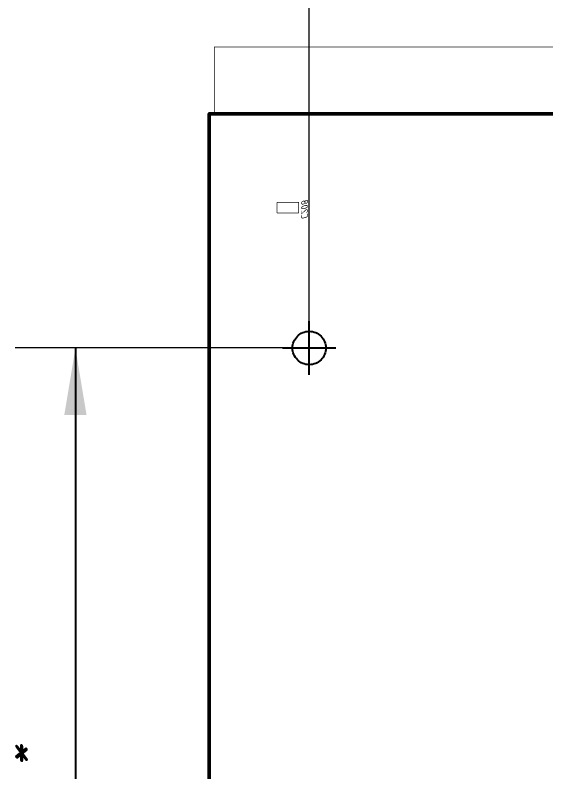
# Model space of a CAD drawing. Header units: millimetres. Extents: x 0 to 594, y 0 to 420.
# Drawn here: x 295.5 to 335.2, y 280.8 to 337.4 of the extents above; entities that cross this region are included whole.
import ezdxf

# ---------------------------------------------------------------- set-up
doc = ezdxf.new("R2010")
doc.units = ezdxf.units.MM
doc.header["$LTSCALE"] = 0.5
doc.linetypes.add('осевая', pattern=[50.8, 31.75, -6.35, 6.35, -6.35])
for name, color, linetype in [('BottomOverlay', 54, 'Continuous'), ('KeepOutLayer', 6, 'Continuous'), ('Mechanical15', 82, 'Continuous')]:
    doc.layers.add(name, color=color, linetype=linetype)
doc.styles.add('2.5', font='isocpeui.ttf', dxfattribs={"height": 2.5})
doc.styles.get("Standard").update_dxf_attribs({"font": 'isocpeui.ttf', "height": 2.5})

msp = doc.modelspace()

# ---------------------------------------------------------------- linework, layer by layer
at = {"lineweight": 13}
for q in [(317.501, 346.512), (295.489, 312.502)]:
    msp.add_line((317.501, 312.502), q, dxfattribs=at)
at = {"linetype": 'осевая', "ltscale": 100}
for p, q in [((317.5, 310.5), (317.5, 314.5)), ((300, 312.502), (300, 240)), ((319.5, 312.5), (315.5, 312.5))]:
    msp.add_line(p, q, dxfattribs=at)
msp.add_circle((317.5, 312.5), 1.25, dxfattribs=at)
at = {"lineweight": 13}
msp.add_solid([(299.167, 307.502), (300.833, 307.502), (300, 312.502)], dxfattribs=at)
at = {"layer": 'KeepOutLayer', "linetype": 'Continuous', "lineweight": 50}
for p in [(430, 330), (310, 210)]:
    msp.add_line(p, (310, 330), dxfattribs=at)
for start, end in [(0, 180), (0, 180), (180, 0), (180, 0)]:
    msp.add_arc((310, 330), 0.0025, start, end, dxfattribs=at)
at = {"layer": 'Mechanical15', "linetype": 'Continuous', "lineweight": 25, "const_width": 0.05}
for points in [[(369.5, 335), (310.4, 335)], [(310.4, 330), (310.4, 334.987)], [(316.7, 323.4), (315.1, 323.4)], [(315.1, 322.6), (315.1, 323.4)], [(316.7, 322.6), (316.7, 323.4)], [(316.7, 322.6), (315.1, 322.6)]]:
    msp.add_lwpolyline(points, dxfattribs=at)
at = {"layer": 'Mechanical15', "linetype": 'Continuous', "lineweight": 25, "const_width": 0.025}
for points in [[(310.387, 335, -1), (310.412, 335, -1)], [(310.387, 335, -1), (310.412, 335, -1)], [(315.088, 323.4, -1), (315.112, 323.4, -1)], [(315.088, 323.4, -1), (315.112, 323.4, -1)], [(316.687, 323.4, -1), (316.712, 323.4, -1)], [(316.687, 323.4, -1), (316.712, 323.4, -1)], [(315.088, 322.6, -1), (315.112, 322.6, -1)], [(315.088, 322.6, -1), (315.112, 322.6, -1)], [(316.687, 322.6, -1), (316.712, 322.6, -1)], [(316.687, 322.6, -1), (316.712, 322.6, -1)]]:
    msp.add_lwpolyline(points, format="xyb", close=True, dxfattribs=at)

# ---------------------------------------------------------------- texts
at = {"linetype": 'осевая', "ltscale": 100, "style": '2.5'}
msp.add_text('*', height=2.5, rotation=90, dxfattribs=at).set_placement((296.954, 281.106))
at = {"layer": 'BottomOverlay', "text_generation_flag": 2}
msp.add_text('C208', height=0.5, rotation=270, dxfattribs=at).set_placement((316.9, 322.1))

doc.saveas('drawing.dxf')
